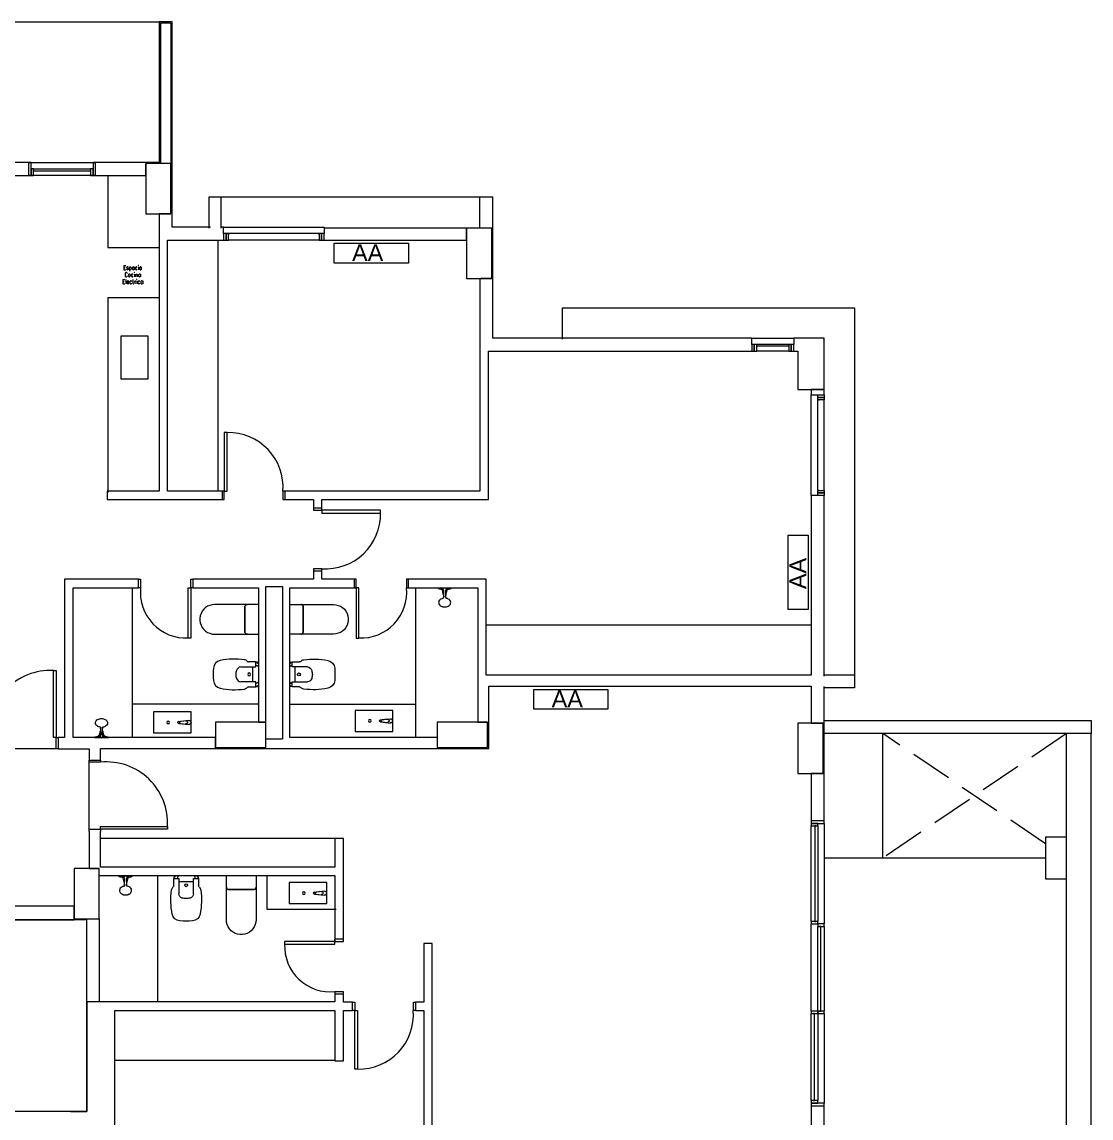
# Model space of a CAD drawing. Header units: millimetres. Extents: x 917 to 1168, y -421 to -23.
# Drawn here: x 1021.82 to 1034.58, y -295.62 to -282.54 of the extents above; entities that cross this region are included whole.
import ezdxf

# ---------------------------------------------------------------- set-up
doc = ezdxf.new("R2010")
doc.units = ezdxf.units.MM
doc.header["$LTSCALE"] = 0.1
doc.linetypes.add('CONTINUA', pattern=[0])
doc.linetypes.add('DASHED', pattern=[0.7, 0.5, -0.2])
doc.layers.get('0').update_dxf_attribs({"lineweight": 5})
for name, color, linetype, lineweight in [('A-DETL', 7, 'Continuous', 5), ('A-DETL-GENF', 7, 'Continuous', 5), ('Arq-Equipamiento', 250, 'Continuous', 5), ('MUEBLES', 250, 'Continuous', 5), ('P-SANR-FIXT', 7, 'Continuous', 5)]:
    doc.layers.add(name, color=color, linetype=linetype, lineweight=lineweight)
doc.styles.add('Romans 1.50', font='romans.shx', dxfattribs={"width": 0.8, "height": 0.15})
doc.styles.get("Standard").update_dxf_attribs({"font": 'arial.ttf'})

# ---------------------------------------------------------------- blocks, each defined once
blk = doc.blocks.new('Shower-Valve_Trim-KOHLER-Alteo-K-TS45106 - 2_5 GPM_ 2BZ-Oil-Rubed Nickel-V9-2-TORRE-ARQ- PB _-2_14_')
at = {"color": 8}
for p, q in [((4.342, 6.4), (4.352, 6.443)), ((4.352, 6.443), (4.355, 6.441)), ((4.36, 6.413), (4.374, 6.407)), ((4.361, 6.48), (4.366, 6.476)), ((4.377, 6.419), (4.418, 6.397)), ((4.329, 6.322), (4.322, 6.321)), ((4.331, 6.357), (4.342, 6.4)), ((4.335, 6.358), (4.331, 6.357)), ((4.367, 6.379), (4.352, 6.381)), ((4.411, 6.367), (4.364, 6.367)), ((4.369, 6.383), (4.368, 6.38)), ((4.448, 6.364), (4.369, 6.383)), ((4.374, 6.406), (4.374, 6.403)), ((4.374, 6.403), (4.453, 6.384)), ((4.412, 6.368), (4.413, 6.369)), ((4.419, 6.395), (4.419, 6.397)), ((4.46, 6.358), (4.452, 6.36)), ((4.458, 6.385), (4.466, 6.383))]:
    blk.add_line(p, q, dxfattribs=at)
for centre, radius, start, end in [((4.353, 6.439), 0.00318, 6.8967, 54.9998), ((4.134, 6.412), 0.224, 0.8715, 6.8967), ((4.361, 6.416), 0.00308, 180.8715, 247.7034), ((4.363, 6.472), 0.00488, 3.2512, 51.8578), ((3.627, 6.43), 0.742, 359.9319, 3.2512), ((4.384, 6.429), 0.0149, 179.9319, 192.5706), ((4.377, 6.427), 0.00706, 192.5706, 234.9792), ((4.372, 6.421), 0.000695, 336.2295, 54.9792), ((4.373, 6.421), 0.000526, 158.321, 264.5285), ((4.372, 6.41), 0.00985, 62.7062, 84.5285), ((4.55, 6.35), 0.0905, 131.0901, 158.8739), ((4.522, 6.383), 0.0469, 98.1403, 131.0901), ((4.521, 6.39), 0.0399, 63.1746, 98.1403), ((4.52, 6.389), 0.0408, 36.2602, 63.1746), ((4.501, 6.375), 0.0652, 13.9127, 36.2602), ((4.328, 6.327), 0.00488, 280.6447, 329.2512), ((3.694, 6.704), 0.742, 329.2512, 332.5706), ((4.334, 6.361), 0.00318, 277.5027, 325.6058), ((4.152, 6.485), 0.224, 325.6058, 331.631), ((4.352, 6.378), 0.00308, 84.7991, 151.631), ((4.366, 6.355), 0.0149, 139.9319, 152.5706), ((4.36, 6.36), 0.00706, 97.5233, 139.9319), ((4.359, 6.368), 0.000695, 277.5233, 356.273), ((4.36, 6.368), 0.000526, 67.974, 174.1815), ((4.364, 6.377), 0.00985, 247.974, 269.7963), ((4.367, 6.38), 0.000995, 264.7991, 346.2512), ((4.373, 6.406), 0.000995, 346.2512, 67.7034), ((4.411, 6.368), 0.000762, 270.102, 0.7892), ((4.413, 6.368), 0.000925, 95.992, 180.7892), ((4.413, 6.368), 0.000513, 166.2512, 262.7617), ((4.431, 6.016), 0.351, 89.9462, 93.0688), ((4.418, 6.397), 0.000762, 331.7133, 62.4005), ((4.42, 6.396), 0.000513, 69.7408, 166.2512), ((4.419, 6.396), 0.000925, 151.7133, 236.5105), ((4.599, 6.699), 0.351, 239.4337, 242.5563), ((4.451, 6.374), 0.0125, 223.4853, 233.5491), ((4.444, 6.365), 0.00187, 233.5491, 279.6431), ((4.45, 6.373), 0.0125, 98.9534, 109.0171), ((4.449, 6.384), 0.00187, 52.8594, 98.9534), ((4.454, 6.367), 0.00706, 209.187, 256.2512), ((4.423, 6.369), 0.0319, 28.2837, 30.72), ((4.456, 6.378), 0.00706, 76.2512, 123.3154), ((4.55, 6.348), 0.0905, 173.6286, 201.4124), ((4.509, 6.332), 0.0469, 201.4124, 234.3622), ((4.505, 6.327), 0.0399, 234.3622, 269.3279), ((4.505, 6.328), 0.0408, 269.3279, 296.2423), ((4.495, 6.35), 0.0652, 296.2423, 318.5898), ((4.478, 6.364), 0.0869, 318.5898, 333.2817), ((4.467, 6.37), 0.0998, 333.2817, 346.2512), ((4.48, 6.369), 0.0869, 359.2207, 13.9127), ((4.467, 6.37), 0.0998, 346.2512, 359.2207)]:
    blk.add_arc(centre, radius, start, end, dxfattribs=at)
blk = doc.blocks.new('Sanitary_Toilets_Ceramica-Catalano_Zero-70-One-Piece-Close-Coupled-Syphonic - Default-V1-2-TORRE-ARQ- PB _-2_14_')
at = {"layer": 'A-DETL-GENF', "color": 8}
for p, q in [((0.044, 0.177), (0.001, 0.177)), ((0.089, 0.177), (0.044, 0.177)), ((0.133, 0.177), (0.089, 0.177)), ((0.133, 0.177), (0.142, 0.176)), ((0.524, 0.177), (0.133, 0.177)), ((0.142, 0.176), (0.133, 0.177)), ((0.142, 0.176), (0.151, 0.171)), ((0.151, 0.171), (0.142, 0.176)), ((0.151, 0.171), (0.157, 0.165)), ((0.157, 0.165), (0.151, 0.171)), ((0.157, 0.165), (0.162, 0.156)), ((0.162, 0.156), (0.157, 0.165)), ((0.162, 0.156), (0.163, 0.147)), ((0.163, 0.147), (0.162, 0.156)), ((0.163, 0.147), (0.163, -0.147)), ((0.163, 0.098), (0.163, 0.147)), ((0.553, 0.175), (0.524, 0.177)), ((0.581, 0.167), (0.553, 0.175)), ((0.608, 0.156), (0.581, 0.167)), ((0.633, 0.14), (0.608, 0.156)), ((0.654, 0.12), (0.633, 0.14)), ((0.163, 0.049), (0.163, 0.098)), ((0.163, 0), (0.163, 0.049)), ((0.672, 0.097), (0.654, 0.12)), ((0.686, 0.071), (0.672, 0.097)), ((0.696, 0.043), (0.686, 0.071)), ((0.7, 0.015), (0.696, 0.043)), ((0.7, -0.015), (0.7, 0.015)), ((0.163, -0.049), (0.163, 0)), ((0.163, -0.098), (0.163, -0.049)), ((0.163, -0.147), (0.163, -0.098)), ((0.633, -0.14), (0.654, -0.12)), ((0.654, -0.12), (0.672, -0.097)), ((0.672, -0.097), (0.686, -0.071)), ((0.686, -0.071), (0.696, -0.043)), ((0.696, -0.043), (0.7, -0.015)), ((0.001, -0.177), (0.044, -0.177)), ((0.044, -0.177), (0.089, -0.177)), ((0.089, -0.177), (0.133, -0.177)), ((0.142, -0.176), (0.133, -0.177)), ((0.133, -0.177), (0.142, -0.176)), ((0.133, -0.177), (0.524, -0.177)), ((0.151, -0.171), (0.142, -0.176)), ((0.142, -0.176), (0.151, -0.171)), ((0.157, -0.165), (0.151, -0.171)), ((0.151, -0.171), (0.157, -0.165)), ((0.162, -0.156), (0.157, -0.165)), ((0.157, -0.165), (0.162, -0.156)), ((0.163, -0.147), (0.162, -0.156)), ((0.162, -0.156), (0.163, -0.147)), ((0.524, -0.177), (0.553, -0.175)), ((0.553, -0.175), (0.581, -0.167)), ((0.581, -0.167), (0.608, -0.156)), ((0.608, -0.156), (0.633, -0.14))]:
    blk.add_line(p, q, dxfattribs=at)
blk = doc.blocks.new('Vitreous china bidet _ Debba _ Roca _ 355994xx0 - White - Debba- Roca-2705266-2-TORRE-ARQ- PB _-2_14_')
at = {"layer": 'P-SANR-FIXT', "color": 8}
for p, q in [((0.036, 0.08), (0.036, 0.262)), ((0.214, 0.262), (0.214, 0.08)), ((-0.024, 0.169), (-0.024, 0.08)), ((0.274, 0.08), (0.274, 0.169)), ((-0.024, 0.08), (-0.019, 0.08)), ((-0.019, 0.08), (-0.019, 0.06)), ((-0.019, 0.08), (0.022, 0.08)), ((-0.019, 0.06), (-0.006, 0.06)), ((-0.006, 0.06), (-0.006, 0.051)), ((0.022, 0.08), (0.036, 0.08)), ((0.022, 0.06), (0.022, 0.08)), ((0.026, 0.06), (0.022, 0.06)), ((0.026, 0.051), (0.026, 0.06)), ((0.036, 0.116), (0.214, 0.116)), ((0.214, 0.08), (0.228, 0.08)), ((0.224, 0.06), (0.228, 0.06)), ((0.224, 0.051), (0.224, 0.06)), ((0.228, 0.08), (0.269, 0.08)), ((0.228, 0.06), (0.228, 0.08)), ((0.256, 0.051), (0.256, 0.06)), ((0.256, 0.06), (0.269, 0.06)), ((0.269, 0.06), (0.269, 0.08)), ((0.269, 0.08), (0.274, 0.08))]:
    blk.add_line(p, q, dxfattribs=at)
for centre, radius, start, end in [((0.058, 0.487), 0.101, 93.8692, 168.7556), ((0.125, -0.511), 1.101, 86.1308, 93.8692), ((0.192, 0.487), 0.101, 11.2444, 86.1308), ((0.809, 0.337), 0.867, 168.7556, 187.8739), ((-0.559, 0.337), 0.867, 352.1261, 11.2444), ((0.1, 0.253), 0.0649, 110.1691, 171.8309), ((0.129, 0.135), 0.186, 91.3288, 106.151), ((0.121, 0.135), 0.186, 73.849, 88.6712), ((0.15, 0.253), 0.0649, 8.1691, 69.8309), ((0.009, 0.227), 0.0594, 187.8739, 225.1331), ((-0.041, 0.169), 0.0175, 0, 63.7001), ((0.125, 0.161), 0.0175, 0, 180), ((0.125, 0.161), 0.0175, 180, 0), ((0.29, 0.169), 0.0167, 126.2715, 179.7285), ((0.241, 0.227), 0.0594, 311.2548, 352.1261)]:
    blk.add_arc(centre, radius, start, end, dxfattribs=at)
blk = doc.blocks.new('Bacha 45x25cm')
at = {"layer": 'MUEBLES', "color": 8}
for p, q in [((0.112, 0.146), (0.099, 0.028)), ((0.138, 0.146), (0.151, 0.028)), ((0.106, 0.062), (0.113, 0.127)), ((0.137, 0.126), (0.144, 0.062))]:
    blk.add_line(p, q, dxfattribs=at)
blk.add_lwpolyline([(0, 0.45), (0.25, 0.45), (0.25, 0), (0, 0)], close=True, dxfattribs=at)
blk.add_circle((0.125, 0.275), 0.0166, dxfattribs=at)
for centre, radius, start, end in [((0.125, 0.146), 0.0134, 0, 180), ((0.125, 0.126), 0.0117, 360, 173.6414), ((0.125, 0.028), 0.0256, 168.1721, 11.8279), ((0.125, 0.062), 0.0188, 167.2829, 12.8468)]:
    blk.add_arc(centre, radius, start, end, dxfattribs=at)
blk = doc.blocks.new('Shower-Valve_Trim-KOHLER-Alteo-K-TS45106 - 2_5 GPM_ 2BZ-Oil-Rubed Nickel-V13-2-TORRE-ARQ- PB _-2_14_')
at = {"layer": 'P-SANR-FIXT'}
for p, q in [((1.475, -12.251), (1.467, -12.249)), ((1.473, -12.225), (1.481, -12.227)), ((1.56, -12.27), (1.481, -12.25)), ((1.486, -12.23), (1.564, -12.25)), ((1.514, -12.262), (1.514, -12.263)), ((1.556, -12.286), (1.515, -12.264)), ((1.521, -12.234), (1.521, -12.236)), ((1.522, -12.234), (1.569, -12.234)), ((1.559, -12.273), (1.56, -12.27)), ((1.573, -12.28), (1.559, -12.274)), ((1.564, -12.25), (1.565, -12.247)), ((1.566, -12.246), (1.581, -12.247)), ((1.592, -12.267), (1.581, -12.31)), ((1.602, -12.224), (1.592, -12.267)), ((1.599, -12.224), (1.602, -12.224)), ((1.611, -12.188), (1.602, -12.224)), ((1.604, -12.189), (1.611, -12.188)), ((1.572, -12.346), (1.567, -12.342)), ((1.581, -12.31), (1.572, -12.346)), ((1.581, -12.31), (1.578, -12.308))]:
    blk.add_line(p, q, dxfattribs=at)
for centre, radius, start, end in [((1.439, -12.216), 0.0652, 116.2493, 138.5968), ((1.428, -12.194), 0.0408, 89.3349, 116.2493), ((1.428, -12.193), 0.0399, 54.3692, 89.3349), ((1.424, -12.199), 0.0469, 21.4194, 54.3692), ((1.466, -12.236), 0.0998, 166.2582, 179.2277), ((1.454, -12.236), 0.0869, 179.2277, 193.9197), ((1.433, -12.241), 0.0652, 193.9197, 216.2672), ((1.466, -12.236), 0.0998, 153.2887, 166.2582), ((1.455, -12.231), 0.0869, 138.5968, 153.2887), ((1.413, -12.256), 0.0408, 216.2672, 243.1815), ((1.412, -12.257), 0.0399, 243.1815, 278.1473), ((1.411, -12.25), 0.0469, 278.1473, 311.0971), ((1.383, -12.217), 0.0905, 311.0971, 338.8809), ((1.383, -12.215), 0.0905, 353.6356, 21.4194), ((1.477, -12.245), 0.00706, 256.2582, 303.3224), ((1.479, -12.234), 0.00706, 29.194, 76.2582), ((1.511, -12.236), 0.0319, 208.2907, 210.727), ((1.484, -12.251), 0.00187, 232.8664, 278.9604), ((1.483, -12.24), 0.0125, 278.9604, 289.0241), ((1.489, -12.232), 0.00187, 53.5561, 99.6501), ((1.483, -12.241), 0.0125, 43.4923, 53.5561), ((1.335, -12.566), 0.351, 59.4407, 62.5633), ((1.502, -11.883), 0.351, 269.9532, 273.0757), ((1.513, -12.263), 0.000513, 249.7478, 346.2582), ((1.514, -12.263), 0.000925, 331.7203, 56.5175), ((1.515, -12.264), 0.000762, 151.7203, 242.4075), ((1.52, -12.234), 0.000513, 346.2582, 82.7687), ((1.522, -12.235), 0.000762, 90.109, 180.7962), ((1.521, -12.235), 0.000925, 275.999, 0.7962), ((1.561, -12.277), 0.00985, 242.7132, 264.5355), ((1.56, -12.273), 0.000995, 166.2582, 247.7104), ((1.561, -12.288), 0.000695, 156.2365, 234.9862), ((1.56, -12.287), 0.000526, 338.328, 84.5355), ((1.557, -12.294), 0.00706, 12.5776, 54.9862), ((1.549, -12.296), 0.0149, 359.9389, 12.5776), ((2.306, -12.297), 0.742, 179.9389, 183.2582), ((1.566, -12.247), 0.000995, 84.8061, 166.2582), ((1.569, -12.244), 0.00985, 67.981, 89.8033), ((1.573, -12.234), 0.000526, 247.981, 354.1885), ((1.574, -12.235), 0.000695, 97.5303, 176.28), ((1.572, -12.282), 0.00308, 0.8785, 67.7104), ((1.573, -12.227), 0.00706, 277.5303, 319.9389), ((1.799, -12.279), 0.224, 180.8785, 186.9037), ((1.567, -12.222), 0.0149, 319.9389, 332.5776), ((2.239, -12.57), 0.742, 149.2582, 152.5776), ((1.581, -12.244), 0.00308, 264.8061, 331.638), ((1.781, -12.352), 0.224, 145.6128, 151.638), ((1.599, -12.227), 0.00318, 97.5097, 145.6128), ((1.605, -12.194), 0.00488, 100.6517, 149.2582), ((1.57, -12.338), 0.00488, 183.2582, 231.8648), ((1.58, -12.306), 0.00318, 186.9037, 235.0068)]:
    blk.add_arc(centre, radius, start, end, dxfattribs=at)
blk = doc.blocks.new('Shower-Valve_Trim-KOHLER-Alteo-K-TS45106 - 2_5 GPM_ 2BZ-Oil-Rubed Nickel-V14-2-TORRE-ARQ- PB _-2_14_')
at = {"color": 8}
for p, q in [((1.475, -12.251), (1.467, -12.249)), ((1.473, -12.225), (1.481, -12.227)), ((1.56, -12.27), (1.481, -12.25)), ((1.486, -12.23), (1.564, -12.25)), ((1.514, -12.262), (1.514, -12.263)), ((1.556, -12.286), (1.515, -12.264)), ((1.521, -12.234), (1.521, -12.236)), ((1.522, -12.234), (1.569, -12.234)), ((1.559, -12.273), (1.56, -12.27)), ((1.573, -12.28), (1.559, -12.274)), ((1.564, -12.25), (1.565, -12.247)), ((1.566, -12.246), (1.581, -12.247)), ((1.592, -12.267), (1.581, -12.31)), ((1.602, -12.224), (1.592, -12.267)), ((1.599, -12.224), (1.602, -12.224)), ((1.611, -12.188), (1.602, -12.224)), ((1.604, -12.189), (1.611, -12.188)), ((1.572, -12.346), (1.567, -12.342)), ((1.581, -12.31), (1.572, -12.346)), ((1.581, -12.31), (1.578, -12.308))]:
    blk.add_line(p, q, dxfattribs=at)
for centre, radius, start, end in [((1.439, -12.216), 0.0652, 116.2493, 138.5968), ((1.428, -12.194), 0.0408, 89.3349, 116.2493), ((1.428, -12.193), 0.0399, 54.3692, 89.3349), ((1.424, -12.199), 0.0469, 21.4194, 54.3692), ((1.466, -12.236), 0.0998, 166.2582, 179.2277), ((1.454, -12.236), 0.0869, 179.2277, 193.9197), ((1.433, -12.241), 0.0652, 193.9197, 216.2672), ((1.466, -12.236), 0.0998, 153.2887, 166.2582), ((1.455, -12.231), 0.0869, 138.5968, 153.2887), ((1.413, -12.256), 0.0408, 216.2672, 243.1815), ((1.412, -12.257), 0.0399, 243.1815, 278.1473), ((1.411, -12.25), 0.0469, 278.1473, 311.0971), ((1.383, -12.217), 0.0905, 311.0971, 338.8809), ((1.383, -12.215), 0.0905, 353.6356, 21.4194), ((1.477, -12.245), 0.00706, 256.2582, 303.3224), ((1.479, -12.234), 0.00706, 29.194, 76.2582), ((1.511, -12.236), 0.0319, 208.2907, 210.727), ((1.484, -12.251), 0.00187, 232.8664, 278.9604), ((1.483, -12.24), 0.0125, 278.9604, 289.0241), ((1.489, -12.232), 0.00187, 53.5561, 99.6501), ((1.483, -12.241), 0.0125, 43.4923, 53.5561), ((1.335, -12.566), 0.351, 59.4407, 62.5633), ((1.502, -11.883), 0.351, 269.9532, 273.0757), ((1.513, -12.263), 0.000513, 249.7478, 346.2582), ((1.514, -12.263), 0.000925, 331.7203, 56.5175), ((1.515, -12.264), 0.000762, 151.7203, 242.4075), ((1.52, -12.234), 0.000513, 346.2582, 82.7687), ((1.522, -12.235), 0.000762, 90.109, 180.7962), ((1.521, -12.235), 0.000925, 275.999, 0.7962), ((1.561, -12.277), 0.00985, 242.7132, 264.5355), ((1.56, -12.273), 0.000995, 166.2582, 247.7104), ((1.561, -12.288), 0.000695, 156.2365, 234.9862), ((1.56, -12.287), 0.000526, 338.328, 84.5355), ((1.557, -12.294), 0.00706, 12.5776, 54.9862), ((1.549, -12.296), 0.0149, 359.9389, 12.5776), ((2.306, -12.297), 0.742, 179.9389, 183.2582), ((1.566, -12.247), 0.000995, 84.8061, 166.2582), ((1.569, -12.244), 0.00985, 67.981, 89.8033), ((1.573, -12.234), 0.000526, 247.981, 354.1885), ((1.574, -12.235), 0.000695, 97.5303, 176.28), ((1.572, -12.282), 0.00308, 0.8785, 67.7104), ((1.573, -12.227), 0.00706, 277.5303, 319.9389), ((1.799, -12.279), 0.224, 180.8785, 186.9037), ((1.567, -12.222), 0.0149, 319.9389, 332.5776), ((2.239, -12.57), 0.742, 149.2582, 152.5776), ((1.581, -12.244), 0.00308, 264.8061, 331.638), ((1.781, -12.352), 0.224, 145.6128, 151.638), ((1.599, -12.227), 0.00318, 97.5097, 145.6128), ((1.605, -12.194), 0.00488, 100.6517, 149.2582), ((1.57, -12.338), 0.00488, 183.2582, 231.8648), ((1.58, -12.306), 0.00318, 186.9037, 235.0068)]:
    blk.add_arc(centre, radius, start, end, dxfattribs=at)
blk = doc.blocks.new('Shower-Valve_Trim-KOHLER-Alteo-K-TS45106 - 2_5 GPM_ 2BZ-Oil-Rubed Nickel-684691-2-TORRE-ARQ- PB _-2_14_')
at = {"color": 8}
for p, q in [((6.707, 2.857), (6.718, 2.9)), ((6.718, 2.9), (6.721, 2.898)), ((6.727, 2.936), (6.732, 2.932)), ((6.695, 2.779), (6.688, 2.777)), ((6.697, 2.814), (6.707, 2.857)), ((6.7, 2.814), (6.697, 2.814)), ((6.733, 2.836), (6.718, 2.837)), ((6.726, 2.87), (6.74, 2.864)), ((6.777, 2.824), (6.73, 2.824)), ((6.735, 2.84), (6.734, 2.837)), ((6.813, 2.82), (6.735, 2.84)), ((6.74, 2.863), (6.74, 2.86)), ((6.74, 2.86), (6.818, 2.84)), ((6.743, 2.876), (6.784, 2.854)), ((6.778, 2.824), (6.778, 2.826)), ((6.785, 2.852), (6.785, 2.853)), ((6.826, 2.815), (6.818, 2.817)), ((6.824, 2.841), (6.832, 2.839))]:
    blk.add_line(p, q, dxfattribs=at)
for centre, radius, start, end in [((6.719, 2.895), 0.00318, 6.8897, 54.9928), ((6.5, 2.869), 0.224, 0.8645, 6.8897), ((6.729, 2.928), 0.00488, 3.2443, 51.8508), ((5.993, 2.887), 0.742, 359.9249, 3.2443), ((6.75, 2.886), 0.0149, 179.9249, 192.5636), ((6.742, 2.884), 0.00706, 192.5636, 234.9722), ((6.888, 2.84), 0.0469, 98.1333, 131.0831), ((6.887, 2.847), 0.0399, 63.1676, 98.1333), ((6.886, 2.846), 0.0408, 36.2532, 63.1676), ((6.694, 2.783), 0.00488, 280.6377, 329.2443), ((6.06, 3.16), 0.742, 329.2443, 332.5636), ((6.7, 2.817), 0.00318, 277.4957, 325.5988), ((6.518, 2.942), 0.224, 325.5988, 331.624), ((6.718, 2.834), 0.00308, 84.7921, 151.624), ((6.732, 2.812), 0.0149, 139.9249, 152.5636), ((6.726, 2.817), 0.00706, 97.5163, 139.9249), ((6.727, 2.872), 0.00308, 180.8645, 247.6964), ((6.725, 2.824), 0.000695, 277.5163, 356.266), ((6.73, 2.834), 0.00985, 247.967, 269.7893), ((6.726, 2.824), 0.000526, 67.967, 174.1745), ((6.733, 2.837), 0.000995, 264.7921, 346.2443), ((6.738, 2.878), 0.000695, 336.2225, 54.9722), ((6.739, 2.877), 0.000526, 158.314, 264.5215), ((6.738, 2.867), 0.00985, 62.6992, 84.5215), ((6.739, 2.863), 0.000995, 346.2443, 67.6964), ((6.777, 2.825), 0.000762, 270.095, 0.7822), ((6.779, 2.825), 0.000925, 95.985, 180.7822), ((6.779, 2.824), 0.000513, 166.2443, 262.7547), ((6.797, 2.473), 0.351, 89.9392, 93.0618), ((6.784, 2.853), 0.000762, 331.7063, 62.3935), ((6.785, 2.853), 0.000925, 151.7063, 236.5035), ((6.786, 2.853), 0.000513, 69.7338, 166.2443), ((6.964, 3.156), 0.351, 239.4267, 242.5493), ((6.816, 2.83), 0.0125, 223.4783, 233.5421), ((6.81, 2.822), 0.00187, 233.5421, 279.6361), ((6.816, 2.83), 0.0125, 98.9464, 109.0102), ((6.82, 2.824), 0.00706, 209.1801, 256.2443), ((6.815, 2.841), 0.00187, 52.8524, 98.9464), ((6.788, 2.826), 0.0319, 28.2767, 30.713), ((6.822, 2.834), 0.00706, 76.2443, 123.3084), ((6.916, 2.805), 0.0905, 173.6216, 201.4054), ((6.916, 2.807), 0.0905, 131.0831, 158.8669), ((6.875, 2.789), 0.0469, 201.4054, 234.3552), ((6.871, 2.783), 0.0399, 234.3552, 269.3209), ((6.86, 2.806), 0.0652, 296.2353, 318.5828), ((6.844, 2.82), 0.0869, 318.5828, 333.2748), ((6.867, 2.831), 0.0652, 13.9057, 36.2532), ((6.833, 2.826), 0.0998, 333.2748, 346.2443), ((6.833, 2.826), 0.0998, 346.2443, 359.2137), ((6.845, 2.826), 0.0869, 359.2137, 13.9057), ((6.871, 2.784), 0.0408, 269.3209, 296.2353)]:
    blk.add_arc(centre, radius, start, end, dxfattribs=at)
blk = doc.blocks.new('2-1P F')
at = {"color": 8, "lineweight": 18}
for p, q in [((744.734, -308.332), (760.799, -308.332)), ((760.954, -308.332), (760.799, -308.332)), ((760.799, -308.332), (760.799, -310.009)), ((760.939, -308.347), (760.814, -308.347)), ((760.814, -308.347), (760.814, -310.024)), ((760.939, -308.347), (760.939, -310.024)), ((760.954, -310.781), (760.954, -308.332)), ((759.24, -310.009), (758.326, -310.009)), ((759.24, -310.011), (759.24, -310.009)), ((759.24, -310.009), (760.04, -310.009)), ((759.27, -310.011), (759.24, -310.011)), ((759.24, -310.011), (759.24, -310.164)), ((759.27, -310.164), (759.27, -310.011)), ((759.3, -310.087), (759.27, -310.087)), ((759.27, -310.087), (759.27, -310.164)), ((759.3, -310.164), (759.3, -310.087)), ((759.3, -310.087), (759.98, -310.087)), ((759.3, -310.101), (759.3, -310.111)), ((759.3, -310.111), (759.98, -310.111)), ((760.01, -310.087), (759.98, -310.087)), ((759.98, -310.087), (759.98, -310.164)), ((759.98, -310.111), (759.98, -310.101)), ((760.04, -310.011), (760.01, -310.011)), ((760.01, -310.011), (760.01, -310.164)), ((760.01, -310.164), (760.01, -310.087)), ((760.799, -310.009), (760.04, -310.009)), ((760.04, -310.009), (760.04, -310.011)), ((760.04, -310.164), (760.04, -310.011)), ((760.814, -310.024), (760.639, -310.024)), ((760.639, -310.024), (760.639, -310.149)), ((760.639, -310.165), (760.639, -310.024)), ((760.939, -310.024), (760.814, -310.024)), ((760.939, -310.165), (760.939, -310.024)), ((758.641, -310.165), (759.24, -310.165)), ((759.24, -310.165), (759.24, -310.164)), ((759.24, -310.164), (759.27, -310.164)), ((760.04, -310.165), (759.24, -310.165)), ((759.27, -310.164), (759.3, -310.164)), ((759.98, -310.164), (759.3, -310.164)), ((759.98, -310.164), (760.01, -310.164)), ((760.01, -310.164), (760.04, -310.164)), ((760.04, -310.164), (760.04, -310.165)), ((760.04, -310.165), (760.639, -310.165)), ((760.185, -310.165), (760.185, -311.024)), ((760.639, -310.149), (760.639, -310.15)), ((760.639, -310.15), (760.639, -310.163)), ((760.639, -310.163), (760.639, -310.164)), ((760.639, -310.164), (760.639, -310.165)), ((760.639, -310.165), (760.639, -310.624)), ((760.939, -310.624), (760.939, -310.165)), ((761.396, -310.796), (761.396, -310.419)), ((761.396, -310.419), (761.551, -310.419)), ((761.536, -310.419), (761.536, -310.796)), ((761.551, -310.419), (764.628, -310.419)), ((764.628, -310.796), (764.628, -310.419)), ((764.628, -310.419), (764.783, -310.419)), ((764.783, -312.106), (764.783, -310.419)), ((760.639, -310.624), (760.798, -310.624)), ((760.798, -310.624), (760.798, -313.935)), ((760.939, -310.624), (760.798, -310.624)), ((760.814, -310.624), (760.939, -310.624)), ((761.411, -310.781), (760.954, -310.781)), ((761.568, -310.781), (761.536, -310.781)), ((761.568, -310.859), (761.568, -310.781)), ((761.568, -310.781), (762.768, -310.781)), ((762.768, -310.781), (762.768, -310.859)), ((761.598, -310.859), (761.568, -310.859)), ((761.568, -310.859), (761.568, -310.937)), ((761.628, -310.859), (761.598, -310.859)), ((761.598, -310.859), (761.598, -310.937)), ((761.598, -310.937), (761.598, -310.859)), ((762.708, -310.859), (761.628, -310.859)), ((761.628, -310.859), (761.628, -310.875)), ((761.628, -310.937), (761.628, -310.859)), ((762.708, -310.875), (762.708, -310.859)), ((762.738, -310.859), (762.708, -310.859)), ((762.708, -310.859), (762.708, -310.937)), ((762.738, -310.937), (762.738, -310.859)), ((762.768, -310.859), (762.738, -310.859)), ((762.738, -310.859), (762.738, -310.937)), ((764.643, -310.796), (762.768, -310.796)), ((762.768, -310.937), (762.768, -310.859)), ((764.643, -310.796), (764.468, -310.796)), ((764.468, -310.796), (764.468, -310.921)), ((764.468, -310.937), (764.468, -310.796)), ((764.768, -310.796), (764.643, -310.796)), ((764.768, -311.396), (764.768, -310.796)), ((760.185, -311.024), (760.797, -311.024)), ((760.898, -313.935), (760.898, -310.937)), ((760.898, -310.937), (761.568, -310.937)), ((761.498, -310.937), (761.498, -313.935)), ((761.568, -310.937), (761.598, -310.937)), ((761.598, -310.937), (761.628, -310.937)), ((762.708, -310.937), (761.628, -310.937)), ((762.708, -310.937), (762.738, -310.937)), ((762.738, -310.937), (762.768, -310.937)), ((762.768, -310.937), (764.468, -310.937)), ((764.468, -310.921), (764.468, -310.922)), ((764.468, -310.922), (764.468, -310.935)), ((764.468, -310.935), (764.468, -310.936)), ((764.468, -310.936), (764.468, -310.937)), ((764.468, -310.937), (764.468, -311.396)), ((764.468, -311.396), (764.643, -311.396)), ((764.628, -311.396), (764.628, -313.935)), ((764.643, -311.396), (764.768, -311.396)), ((764.768, -311.396), (764.643, -311.396)), ((760.798, -311.624), (760.185, -311.624)), ((760.185, -311.624), (760.185, -313.951)), ((765.612, -312.121), (765.612, -311.744)), ((765.612, -311.744), (765.767, -311.744)), ((765.767, -311.744), (769.1, -311.744)), ((769.1, -311.744), (769.1, -316.127)), ((760.345, -312.598), (760.345, -312.078)), ((760.345, -312.078), (760.665, -312.078)), ((760.665, -312.078), (760.665, -312.598)), ((765.627, -312.106), (764.783, -312.106)), ((767.873, -312.106), (765.627, -312.106)), ((767.873, -312.184), (767.873, -312.106)), ((767.873, -312.106), (768.373, -312.106)), ((767.903, -312.184), (767.873, -312.184)), ((767.873, -312.184), (767.873, -312.262)), ((767.933, -312.184), (767.903, -312.184)), ((767.903, -312.184), (767.903, -312.262)), ((767.903, -312.262), (767.903, -312.184)), ((768.313, -312.184), (767.933, -312.184)), ((767.933, -312.184), (767.933, -312.199)), ((767.933, -312.262), (767.933, -312.184)), ((767.933, -312.199), (768.313, -312.199)), ((768.313, -312.199), (768.313, -312.184)), ((768.343, -312.184), (768.313, -312.184)), ((768.313, -312.184), (768.313, -312.262)), ((768.343, -312.262), (768.343, -312.184)), ((768.373, -312.184), (768.343, -312.184)), ((768.343, -312.184), (768.343, -312.262)), ((768.738, -312.106), (768.373, -312.106)), ((768.373, -312.106), (768.373, -312.184)), ((768.373, -312.262), (768.373, -312.184)), ((768.723, -312.121), (768.723, -312.121)), ((768.738, -312.784), (768.738, -312.106)), ((764.728, -312.262), (767.873, -312.262)), ((764.728, -314.035), (764.728, -312.262)), ((767.873, -312.262), (767.903, -312.262)), ((767.903, -312.262), (767.933, -312.262)), ((768.313, -312.262), (767.933, -312.262)), ((768.313, -312.262), (768.343, -312.262)), ((768.343, -312.262), (768.373, -312.262)), ((768.373, -312.262), (768.423, -312.262)), ((768.423, -312.262), (768.423, -312.721)), ((760.665, -312.598), (760.345, -312.598)), ((768.423, -312.721), (768.582, -312.721)), ((768.582, -312.721), (768.584, -312.721)), ((768.582, -312.721), (768.582, -312.784)), ((768.738, -312.721), (768.582, -312.721)), ((768.584, -312.721), (768.585, -312.721)), ((768.585, -312.721), (768.597, -312.721)), ((768.597, -312.721), (768.598, -312.721)), ((768.598, -312.721), (768.738, -312.721)), ((768.582, -312.784), (768.66, -312.784)), ((768.582, -313.984), (768.582, -312.784)), ((768.66, -312.784), (768.738, -312.784)), ((768.66, -312.814), (768.66, -312.784)), ((768.66, -312.814), (768.738, -312.814)), ((768.66, -312.844), (768.66, -312.814)), ((768.738, -312.814), (768.66, -312.814)), ((768.66, -312.844), (768.676, -312.844)), ((768.66, -313.924), (768.66, -312.844)), ((768.738, -312.844), (768.66, -312.844)), ((768.738, -312.784), (768.738, -312.814)), ((768.738, -312.814), (768.738, -312.844)), ((768.738, -313.924), (768.738, -312.844)), ((761.611, -313.235), (761.576, -313.235)), ((761.576, -313.235), (761.576, -313.935)), ((761.611, -313.935), (761.611, -313.235)), ((768.676, -313.924), (768.66, -313.924)), ((768.66, -313.924), (768.738, -313.924)), ((768.66, -313.954), (768.66, -313.924)), ((768.738, -313.924), (768.738, -313.954)), ((760.798, -313.935), (760.178, -313.935)), ((760.178, -313.935), (760.178, -314.035)), ((760.179, -314.032), (760.178, -314.032)), ((760.178, -314.035), (761.551, -314.035)), ((761.551, -313.935), (760.898, -313.935)), ((761.576, -313.935), (761.551, -313.935)), ((761.551, -313.935), (761.551, -314.035)), ((761.551, -314.035), (761.576, -314.035)), ((761.576, -313.935), (761.611, -313.935)), ((761.576, -314.035), (761.576, -313.935)), ((762.301, -313.935), (762.276, -313.935)), ((762.276, -313.935), (762.276, -314.035)), ((762.276, -314.035), (762.301, -314.035)), ((764.628, -313.935), (762.301, -313.935)), ((762.301, -314.035), (762.301, -313.935)), ((762.301, -314.035), (762.641, -314.035)), ((762.641, -314.035), (762.641, -314.135)), ((762.741, -314.035), (764.728, -314.035)), ((762.741, -314.135), (762.741, -314.035)), ((768.582, -313.984), (768.582, -316.13)), ((768.66, -313.984), (768.582, -313.984)), ((768.738, -313.954), (768.66, -313.954)), ((768.66, -313.954), (768.738, -313.954)), ((768.66, -313.984), (768.66, -313.954)), ((768.738, -313.984), (768.66, -313.984)), ((768.738, -313.954), (768.738, -313.984)), ((768.738, -316.142), (768.738, -313.984)), ((762.741, -314.135), (762.641, -314.135)), ((762.641, -314.135), (762.641, -314.16)), ((762.641, -314.16), (762.741, -314.16)), ((762.741, -314.16), (762.741, -314.135)), ((763.441, -314.16), (762.741, -314.16)), ((762.741, -314.16), (762.741, -314.195)), ((763.441, -314.195), (763.441, -314.16)), ((762.741, -314.195), (763.441, -314.195)), ((762.741, -314.86), (762.641, -314.86)), ((762.641, -314.86), (762.641, -314.885)), ((762.641, -314.885), (762.641, -314.985)), ((762.641, -314.885), (762.741, -314.885)), ((762.741, -314.885), (762.741, -314.86)), ((762.741, -314.985), (762.741, -314.885)), ((760.551, -314.985), (759.668, -314.985)), ((759.668, -314.985), (759.668, -316.876)), ((759.77, -315.087), (760.551, -315.087)), ((759.77, -316.876), (759.77, -315.087)), ((760.551, -314.986), (760.576, -314.986)), ((760.551, -315.086), (760.551, -314.986)), ((760.576, -315.086), (760.551, -315.086)), ((760.576, -314.986), (760.576, -315.086)), ((761.145, -315.087), (761.176, -315.087)), ((761.145, -315.687), (761.145, -315.087)), ((761.176, -314.986), (761.201, -314.986)), ((761.176, -315.086), (761.176, -314.986)), ((761.201, -315.086), (761.176, -315.086)), ((761.201, -315.087), (761.176, -315.087)), ((761.176, -315.087), (761.176, -315.687)), ((762.641, -314.985), (761.201, -314.985)), ((761.201, -314.986), (761.201, -315.086)), ((761.201, -315.087), (761.984, -315.087)), ((761.984, -315.087), (761.984, -316.692)), ((762.071, -315.07), (762.27, -315.07)), ((762.071, -316.692), (762.071, -315.07)), ((762.27, -315.07), (762.27, -316.876)), ((762.354, -314.988), (762.354, -314.985)), ((762.357, -314.987), (762.357, -314.985)), ((762.357, -315.087), (763.126, -315.087)), ((762.357, -316.876), (762.357, -315.087)), ((763.126, -314.985), (762.741, -314.985)), ((763.151, -314.986), (763.126, -314.986)), ((763.126, -314.986), (763.126, -315.086)), ((763.126, -315.086), (763.151, -315.086)), ((763.151, -315.087), (763.126, -315.087)), ((763.151, -315.086), (763.151, -314.986)), ((763.151, -315.087), (763.151, -315.687)), ((763.183, -315.087), (763.151, -315.087)), ((763.183, -315.687), (763.183, -315.087)), ((763.776, -314.986), (763.751, -314.986)), ((763.751, -314.986), (763.751, -315.086)), ((763.751, -315.086), (763.776, -315.086)), ((764.703, -314.985), (763.776, -314.985)), ((763.776, -315.086), (763.776, -314.986)), ((763.776, -315.087), (764.602, -315.087)), ((764.602, -315.087), (764.602, -316.692)), ((764.703, -316.13), (764.703, -314.985)), ((764.703, -315.53), (768.582, -315.53)), ((761.176, -315.687), (761.145, -315.687)), ((763.151, -315.687), (763.183, -315.687)), ((759.537, -316.076), (759.568, -316.076)), ((759.537, -316.876), (759.537, -316.076)), ((759.568, -316.076), (759.568, -316.876)), ((768.582, -316.13), (764.703, -316.13)), ((768.738, -316.127), (769.1, -316.127)), ((769.1, -316.127), (769.1, -316.282)), ((764.733, -316.262), (768.582, -316.262)), ((764.733, -317.007), (764.733, -316.262)), ((768.582, -316.262), (768.582, -316.703)), ((768.738, -317.87), (768.738, -316.267)), ((769.1, -316.282), (768.738, -316.282)), ((768.738, -316.672), (771.923, -316.672)), ((771.923, -316.672), (771.923, -316.827)), ((762.071, -316.692), (761.471, -316.692)), ((761.471, -316.692), (761.471, -316.876)), ((761.984, -316.692), (762.071, -316.692)), ((762.071, -316.992), (762.071, -316.692)), ((764.602, -316.692), (764.118, -316.692)), ((764.118, -316.692), (764.118, -316.876)), ((764.605, -316.692), (764.602, -316.692)), ((764.602, -316.692), (764.718, -316.692)), ((764.606, -316.692), (764.605, -316.692)), ((764.618, -316.692), (764.606, -316.692)), ((764.718, -316.692), (764.618, -316.692)), ((764.718, -316.992), (764.718, -316.692)), ((768.424, -316.703), (768.424, -317.303)), ((768.582, -316.703), (768.424, -316.703)), ((768.584, -316.703), (768.582, -316.703)), ((768.582, -316.703), (768.724, -316.703)), ((768.585, -316.703), (768.584, -316.703)), ((768.597, -316.703), (768.585, -316.703)), ((768.598, -316.703), (768.597, -316.703)), ((768.723, -316.703), (768.598, -316.703)), ((768.724, -316.703), (768.723, -316.703)), ((768.724, -317.303), (768.724, -316.703)), ((768.724, -316.703), (768.724, -317.303)), ((759.568, -316.876), (759.537, -316.876)), ((759.568, -316.876), (759.593, -316.876)), ((759.568, -317.01), (759.568, -316.876)), ((759.668, -316.876), (759.593, -316.876)), ((759.593, -316.876), (759.593, -317.01)), ((761.471, -316.876), (759.77, -316.876)), ((761.471, -316.876), (761.471, -316.879)), ((761.471, -316.992), (761.471, -316.876)), ((761.471, -316.879), (761.471, -316.88)), ((761.471, -316.88), (761.471, -316.892)), ((761.471, -316.892), (761.471, -316.992)), ((762.071, -316.892), (762.27, -316.892)), ((762.27, -316.876), (762.27, -316.892)), ((764.118, -316.876), (762.357, -316.876)), ((764.118, -316.876), (764.118, -316.879)), ((764.118, -316.879), (764.118, -316.88)), ((764.118, -316.88), (764.118, -316.892)), ((764.118, -316.892), (764.118, -316.992)), ((771.923, -316.827), (768.738, -316.827)), ((769.438, -318.314), (769.438, -316.827)), ((771.628, -321.979), (771.628, -316.827)), ((771.628, -318.066), (771.628, -316.827)), ((771.923, -324.189), (771.923, -316.827)), ((759.568, -317.01), (758.768, -317.01)), ((759.593, -317.01), (759.568, -317.01)), ((759.593, -317.01), (759.964, -317.01)), ((759.964, -317.01), (759.964, -317.145)), ((760.098, -317.007), (761.471, -317.007)), ((760.098, -317.145), (760.098, -317.007)), ((761.471, -316.992), (762.071, -316.992)), ((761.471, -317.007), (761.471, -316.992)), ((761.471, -317.007), (764.733, -317.007)), ((764.118, -316.992), (764.602, -316.992)), ((764.602, -316.992), (764.605, -316.992)), ((764.605, -316.992), (764.606, -316.992)), ((764.606, -316.992), (764.618, -316.992)), ((764.618, -316.992), (764.718, -316.992)), ((759.964, -317.145), (760.098, -317.145)), ((759.964, -317.17), (759.964, -317.145)), ((759.964, -317.97), (759.964, -317.17)), ((760.098, -317.17), (759.964, -317.17)), ((760.098, -317.145), (760.098, -317.17)), ((768.424, -317.303), (768.582, -317.303)), ((768.582, -317.303), (768.584, -317.303)), ((768.582, -317.303), (768.582, -317.87)), ((768.724, -317.303), (768.582, -317.303)), ((768.584, -317.303), (768.585, -317.303)), ((768.585, -317.303), (768.597, -317.303)), ((768.597, -317.303), (768.598, -317.303)), ((768.598, -317.303), (768.723, -317.303)), ((768.723, -317.303), (768.724, -317.303)), ((759.964, -317.97), (760.098, -317.97)), ((759.964, -317.995), (759.964, -317.97)), ((760.098, -317.97), (760.098, -317.939)), ((760.098, -317.939), (760.898, -317.939)), ((760.898, -317.97), (760.098, -317.97)), ((760.098, -317.97), (760.098, -317.995)), ((760.898, -317.939), (760.898, -317.97)), ((768.582, -317.87), (768.582, -317.9)), ((768.738, -317.87), (768.582, -317.87)), ((768.582, -317.9), (768.582, -317.93)), ((768.66, -317.9), (768.582, -317.9)), ((768.582, -317.9), (768.738, -317.9)), ((768.582, -317.93), (768.66, -317.93)), ((768.582, -319.07), (768.582, -317.93)), ((768.624, -317.93), (768.624, -319.07)), ((768.639, -317.93), (768.624, -317.93)), ((768.66, -317.93), (768.66, -317.9)), ((768.66, -317.93), (768.66, -319.07)), ((768.738, -317.9), (768.738, -317.87)), ((768.738, -317.9), (768.738, -319.1)), ((759.964, -317.995), (759.964, -318.438)), ((760.098, -318.423), (760.098, -317.995)), ((762.897, -318.08), (760.098, -318.08)), ((762.997, -318.08), (762.897, -318.08)), ((762.897, -318.08), (762.897, -318.423)), ((762.995, -318.081), (762.995, -318.08)), ((762.997, -319.284), (762.997, -318.08)), ((771.378, -318.066), (771.378, -318.561)), ((771.628, -318.066), (771.378, -318.066)), ((771.628, -318.561), (771.628, -318.066)), ((771.378, -318.314), (768.738, -318.314)), ((760.082, -318.438), (759.782, -318.438)), ((759.782, -318.438), (759.782, -318.89)), ((759.964, -318.438), (760.082, -318.438)), ((760.082, -318.508), (760.082, -318.438)), ((762.897, -318.423), (760.098, -318.423)), ((760.082, -318.52), (760.082, -318.508)), ((760.082, -318.521), (760.082, -318.52)), ((760.082, -318.524), (760.082, -318.521)), ((760.082, -319.038), (760.082, -318.524)), ((760.082, -318.524), (762.896, -318.524)), ((762.896, -318.524), (762.896, -319.284)), ((771.378, -318.561), (771.628, -318.561)), ((759.782, -318.89), (755.657, -318.89)), ((759.782, -318.89), (759.782, -318.892)), ((759.782, -319.038), (759.782, -318.89)), ((759.782, -318.892), (759.782, -318.893)), ((759.782, -318.893), (759.782, -318.908)), ((759.782, -318.908), (759.782, -319.038)), ((755.217, -319.053), (759.782, -319.053)), ((759.934, -319.053), (756.594, -319.053)), ((759.782, -319.038), (760.082, -319.038)), ((759.782, -319.053), (759.782, -319.038)), ((759.934, -321.338), (759.934, -319.053)), ((760.082, -319.038), (760.082, -320.031)), ((768.582, -319.07), (768.582, -319.1)), ((768.66, -319.07), (768.582, -319.07)), ((768.582, -319.1), (768.66, -319.1)), ((768.582, -320.14), (768.582, -319.1)), ((768.624, -319.07), (768.639, -319.07)), ((768.66, -319.1), (768.66, -319.07)), ((768.66, -319.1), (768.66, -319.13)), ((768.738, -319.1), (768.66, -319.1)), ((768.66, -319.13), (768.738, -319.13)), ((768.66, -320.14), (768.66, -319.13)), ((768.696, -319.13), (768.68, -319.13)), ((768.696, -320.14), (768.696, -319.13)), ((768.738, -319.13), (768.738, -319.1)), ((768.738, -319.13), (768.738, -320.14)), ((762.896, -319.309), (762.896, -319.284)), ((762.897, -319.284), (762.897, -319.309)), ((762.997, -319.284), (762.897, -319.284)), ((762.997, -319.309), (762.997, -319.284)), ((762.896, -319.309), (762.296, -319.309)), ((762.296, -319.309), (762.296, -319.34)), ((762.296, -319.34), (762.896, -319.34)), ((762.896, -319.34), (762.896, -319.309)), ((762.897, -319.309), (762.997, -319.309)), ((764.058, -319.334), (763.958, -319.334)), ((763.958, -319.334), (763.958, -320.033)), ((764.058, -322.346), (764.058, -319.334)), ((762.896, -319.934), (762.896, -320.031)), ((762.897, -319.909), (762.897, -319.934)), ((762.997, -319.909), (762.897, -319.909)), ((762.897, -319.934), (762.997, -319.934)), ((762.997, -319.934), (762.997, -319.909)), ((762.997, -320.033), (762.997, -319.934)), ((759.934, -320.031), (759.934, -321.338)), ((762.896, -320.031), (759.934, -320.031)), ((763.108, -320.033), (762.997, -320.033)), ((763.108, -320.033), (763.133, -320.033)), ((763.108, -320.133), (763.108, -320.033)), ((763.133, -320.033), (763.133, -320.133)), ((763.833, -320.033), (763.858, -320.033)), ((763.833, -320.133), (763.833, -320.033)), ((763.958, -320.033), (763.858, -320.033)), ((763.858, -320.033), (763.858, -320.133)), ((760.269, -320.133), (762.897, -320.133)), ((760.269, -323.433), (760.269, -320.133)), ((762.897, -320.133), (762.897, -320.733)), ((762.997, -320.133), (763.108, -320.133)), ((762.997, -320.733), (762.997, -320.133)), ((763.133, -320.133), (763.108, -320.133)), ((763.133, -320.133), (763.168, -320.133)), ((763.133, -320.833), (763.133, -320.133)), ((763.168, -320.133), (763.168, -320.833)), ((763.858, -320.133), (763.833, -320.133)), ((763.858, -320.133), (763.958, -320.133)), ((763.958, -320.133), (763.958, -322.974)), ((768.582, -320.14), (768.582, -320.17)), ((768.66, -320.14), (768.582, -320.14)), ((768.582, -320.17), (768.66, -320.17)), ((768.582, -321.21), (768.582, -320.17)), ((768.623, -320.17), (768.608, -320.17)), ((768.623, -321.21), (768.623, -320.17)), ((768.66, -320.14), (768.66, -320.17)), ((768.738, -320.14), (768.66, -320.14)), ((768.66, -320.17), (768.66, -320.14)), ((768.66, -320.17), (768.738, -320.17)), ((768.66, -320.17), (768.66, -321.21)), ((768.68, -320.14), (768.696, -320.14)), ((768.738, -320.17), (768.738, -320.14)), ((768.738, -320.17), (768.738, -321.24)), ((762.897, -320.731), (760.267, -320.731)), ((762.897, -320.733), (762.997, -320.733)), ((763.168, -320.833), (763.133, -320.833)), ((768.582, -321.21), (768.582, -321.24)), ((768.66, -321.21), (768.582, -321.21)), ((768.582, -321.24), (768.66, -321.24)), ((768.582, -321.24), (768.582, -321.27)), ((768.738, -321.24), (768.582, -321.24)), ((768.608, -321.21), (768.623, -321.21)), ((768.66, -321.24), (768.66, -321.21)), ((768.738, -321.27), (768.738, -321.24)), ((759.934, -321.338), (753.857, -321.338)), ((759.741, -321.338), (759.934, -321.338)), ((768.582, -321.27), (768.582, -321.887)), ((768.582, -321.27), (768.738, -321.27)), ((768.738, -321.564), (768.738, -321.27))]:
    blk.add_line(p, q, dxfattribs=at)
at = {"color": 8, "lineweight": 5}
for p, q in [((760.475, -315.087), (760.475, -316.875)), ((763.857, -315.086), (763.857, -316.875)), ((761.984, -316.475), (760.475, -316.475)), ((762.357, -316.475), (763.857, -316.475))]:
    blk.add_line(p, q, dxfattribs=at)
at = {"color": 8, "linetype": 'DASHED', "lineweight": 18, "ltscale": 10}
for p, q in [((771.628, -316.827), (769.438, -318.314)), ((771.378, -318.144), (769.438, -316.827)), ((771.628, -316.827), (769.438, -318.314)), ((771.378, -318.144), (769.438, -316.827))]:
    blk.add_line(p, q, dxfattribs=at)
at = {"color": 8, "lineweight": 18}
for centre, radius, start, end in [((761.625, -313.888), 0.653, 355.8984, 91.164), ((762.788, -314.208), 0.653, 265.8984, 1.164), ((761.12, -315.141), 0.546, 174.312, 272.5983), ((763.208, -315.141), 0.546, 267.4017, 5.688), ((759.495, -316.805), 0.73, 86.6701, 185.5698), ((760.169, -317.896), 0.73, 356.6701, 95.5698), ((762.842, -319.365), 0.546, 177.4017, 275.688), ((763.181, -320.18), 0.653, 268.836, 4.1016)]:
    blk.add_arc(centre, radius, start, end, dxfattribs=at)
at = {"layer": 'A-DETL', "color": 8, "lineweight": 18}
blk.add_line((760.782, -320.024), (760.782, -318.524), dxfattribs=at)
at = {"layer": 'A-DETL', "color": 8, "linetype": 'ByBlock', "lineweight": 18}
for p, q in [((762.087, -318.927), (762.087, -318.524)), ((762.912, -318.927), (762.087, -318.927))]:
    blk.add_line(p, q, dxfattribs=at)
at = {"layer": 'Arq-Equipamiento', "color": 8, "linetype": 'CONTINUA', "lineweight": 18}
for points in [[(762.887, -310.975), (763.773, -310.975), (763.773, -311.211), (762.887, -311.211)], [(768.308, -314.46), (768.545, -314.46), (768.545, -315.345), (768.308, -315.345)], [(765.271, -316.3), (766.156, -316.3), (766.156, -316.535), (765.271, -316.535)]]:
    blk.add_lwpolyline(points, close=True, dxfattribs=at)
at = {"layer": 'MUEBLES', "lineweight": 5, "xscale": -1, "rotation": 90.00000028543415}
for p in [(761.181, -316.57), (763.588, -316.551)]:
    blk.add_blockref('Bacha 45x25cm', p, dxfattribs=at)
at = {"layer": 'MUEBLES', "lineweight": 18, "xscale": -1, "rotation": 90.00000028543415}
blk.add_blockref('Bacha 45x25cm', (762.8, -318.607), dxfattribs=at)
blk.add_blockref('Bacha 45x25cm', (762.8, -318.607), dxfattribs=at)
at = {"layer": 'P-SANR-FIXT', "lineweight": 5}
for name, p, rotation in [('Shower-Valve_Trim-KOHLER-Alteo-K-TS45106 - 2_5 GPM_ 2BZ-Oil-Rubed Nickel-V9-2-TORRE-ARQ- PB _-2_14_', (756.957, -312.392), 283.7592465632944), ('Sanitary_Toilets_Ceramica-Catalano_Zero-70-One-Piece-Close-Coupled-Syphonic - Default-V1-2-TORRE-ARQ- PB _-2_14_', (761.985, -315.464), 180.0034968838609), ('Vitreous china bidet _ Debba _ Roca _ 355994xx0 - White - Debba- Roca-2705266-2-TORRE-ARQ- PB _-2_14_', (762.034, -316.246), 90.0034969296355)]:
    blk.add_blockref(name, p, dxfattribs=dict(at, rotation=rotation))
for name, p, xscale, rotation in [('Sanitary_Toilets_Ceramica-Catalano_Zero-70-One-Piece-Close-Coupled-Syphonic - Default-V1-2-TORRE-ARQ- PB _-2_14_', (762.355, -315.464), -0.9999999999999996, 180.003496975409), ('Vitreous china bidet _ Debba _ Roca _ 355994xx0 - White - Debba- Roca-2705266-2-TORRE-ARQ- PB _-2_14_', (762.306, -316.246), -1, 270.0034969296346), ('Shower-Valve_Trim-KOHLER-Alteo-K-TS45106 - 2_5 GPM_ 2BZ-Oil-Rubed Nickel-V13-2-TORRE-ARQ- PB _-2_14_', (748.574, -312.413), -1, 76.24075343670569), ('Shower-Valve_Trim-KOHLER-Alteo-K-TS45106 - 2_5 GPM_ 2BZ-Oil-Rubed Nickel-V14-2-TORRE-ARQ- PB _-2_14_', (748.574, -312.413), -1, 76.24075343670569)]:
    blk.add_blockref(name, p, dxfattribs=dict(at, xscale=xscale, rotation=rotation))
at = {"layer": 'P-SANR-FIXT', "lineweight": 18, "rotation": 283.7592465632944}
blk.add_blockref('Shower-Valve_Trim-KOHLER-Alteo-K-TS45106 - 2_5 GPM_ 2BZ-Oil-Rubed Nickel-684691-2-TORRE-ARQ- PB _-2_14_', (756.027, -312.689), dxfattribs=at)
at = {"layer": 'P-SANR-FIXT', "lineweight": 18, "xscale": -1}
for name, p, rotation in [('Vitreous china bidet _ Debba _ Roca _ 355994xx0 - White - Debba- Roca-2705266-2-TORRE-ARQ- PB _-2_14_', (760.996, -318.477), 180), ('Sanitary_Toilets_Ceramica-Catalano_Zero-70-One-Piece-Close-Coupled-Syphonic - Default-V1-2-TORRE-ARQ- PB _-2_14_', (761.778, -318.527), 90.00000004912687)]:
    blk.add_blockref(name, p, dxfattribs=dict(at, rotation=rotation))
at = {"color": 8, "lineweight": 18, "style": 'Romans 1.50', "width": 0.8}
for s, p in [('Espacio', (760.368, -311.291)), ('Electrica', (760.356, -311.458)), ('Cocina', (760.385, -311.375))]:
    blk.add_text(s, height=0.05, dxfattribs=at).set_placement(p)
at = {"color": 8, "lineweight": 18, "char_height": 0.2, "attachment_point": 1}
for insert in [(763.101, -310.988), (765.484, -316.313)]:
    blk.add_mtext_dynamic_manual_height_columns('AA', width=1, gutter_width=12.5, heights=[0], dxfattribs=dict(at, insert=insert))
at = {"color": 8, "lineweight": 18, "insert": (768.322, -315.103), "char_height": 0.2, "attachment_point": 1, "rotation": 90}
blk.add_mtext_dynamic_manual_height_columns('AA', width=1, gutter_width=12.5, heights=[0], dxfattribs=at)

msp = doc.modelspace()

# ---------------------------------------------------------------- block references
at = {"color": 2, "linetype": 'CONTINUA', "lineweight": 13}
msp.add_blockref('2-1P F', (262.657, 25.796), dxfattribs=at)

doc.saveas('drawing.dxf')
